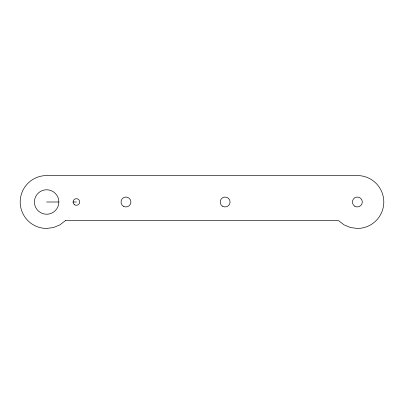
<?xml version="1.0" encoding="UTF-8"?>
<svg xmlns="http://www.w3.org/2000/svg" width="404" height="404" viewBox="0 0 404 404"><rect width="100%" height="100%" fill="white"/><g stroke="black" fill="none" stroke-linecap="round" stroke-linejoin="round"><path stroke-width="0.61" d="M46.642 202L58.873 202A12.231 12.231 0 0 1 40.526 212.59A12.231 12.231 0 0 1 40.526 191.41A12.231 12.231 0 0 1 58.873 202M73.089 202L76.391 202M65.342 220.7L59.868 224.902L53.49 227.543L46.642 228.442A26.442 26.442 0 0 1 20.2 202A26.442 26.442 0 0 1 46.642 175.558L357.358 175.558A26.442 26.442 0 0 1 383.8 202A26.442 26.442 0 0 1 357.358 228.442L350.51 227.543L344.132 224.902L338.658 220.7L65.342 220.7M354.879 206.292A4.959 4.959 0 0 0 362.312 202A4.959 4.959 0 0 0 354.879 197.708A4.959 4.959 0 0 0 354.879 206.292M74.74 204.863A3.308 3.308 0 0 0 79.699 202A3.308 3.308 0 0 0 74.74 199.137A3.308 3.308 0 0 0 74.74 204.863M123.498 206.292A4.959 4.959 0 0 0 130.931 202A4.959 4.959 0 0 0 123.498 197.708A4.959 4.959 0 0 0 123.498 206.292M222.66 206.292A4.959 4.959 0 0 0 230.098 202A4.959 4.959 0 0 0 222.66 197.708A4.959 4.959 0 0 0 222.66 206.292"/></g></svg>
